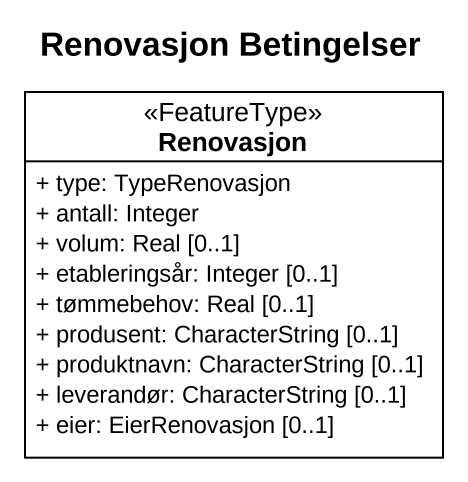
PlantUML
@startuml
title Renovasjon Betingelser
hide circle
hide empty members
skinparam classAttributeIconSize 0
class Renovasjon <<FeatureType>> {
  + type: TypeRenovasjon
  + antall: Integer
  + volum: Real [0..1]
  + etableringsår: Integer [0..1]
  + tømmebehov: Real [0..1]
  + produsent: CharacterString [0..1]
  + produktnavn: CharacterString [0..1]
  + leverandør: CharacterString [0..1]
  + eier: EierRenovasjon [0..1]
}
@enduml
